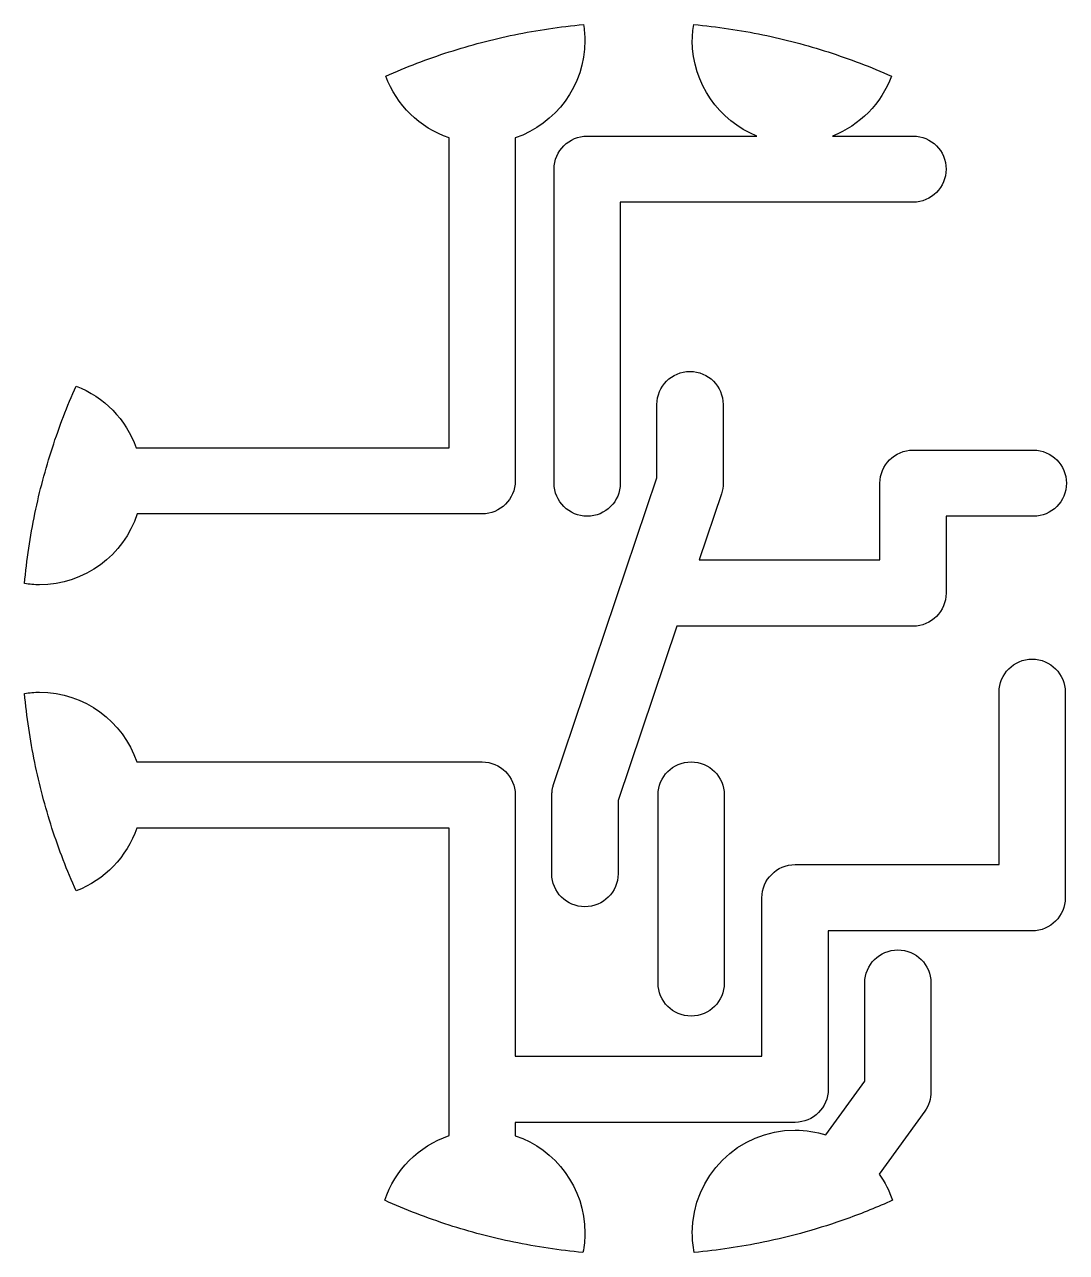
# Model space of a CAD drawing. Extents: x 131.3 to 162.8, y -123.6 to -86.5.
import ezdxf

# ---------------------------------------------------------------- set-up
doc = ezdxf.new("R2010")
doc.units = 0
doc.layers.add('LAYER_2', color=7, linetype='CONTINUOUS')

# ---------------------------------------------------------------- blocks, each defined once
blk = doc.blocks.new('BLOCK_2')
at = {"layer": 'LAYER_2', "color": 40}
for points, knots in [([(134.748, -101.327), (134.748, -101.327), (145.168, -101.327), (145.168, -101.327), (145.72, -101.327), (146.168, -100.88), (146.168, -100.327), (146.168, -100.327), (146.168, -89.965), (146.168, -89.965), (147.391, -89.548), (148.272, -88.392), (148.272, -87.028), (148.272, -86.862), (148.256, -86.7), (148.231, -86.542), (147.522, -86.604), (146.827, -86.71), (146.144, -86.85), (145.471, -86.988), (144.812, -87.162), (144.168, -87.37), (143.516, -87.581), (142.877, -87.823), (142.259, -88.102), (142.581, -88.976), (143.285, -89.662), (144.168, -89.964), (144.168, -89.964), (144.168, -99.327), (144.168, -99.327), (144.168, -99.327), (134.719, -99.327), (134.719, -99.327), (134.415, -98.472), (133.75, -97.787), (132.903, -97.464), (132.631, -98.068), (132.394, -98.691), (132.187, -99.327), (131.976, -99.975), (131.8, -100.637), (131.66, -101.313), (131.518, -102.006), (131.41, -102.712), (131.347, -103.43), (131.494, -103.452), (131.644, -103.467), (131.798, -103.467), (133.176, -103.467), (134.342, -102.569), (134.748, -101.327)], [0, 0, 0, 0, 1, 1, 1, 2, 2, 2, 3, 3, 3, 4, 4, 4, 5, 5, 5, 6, 6, 6, 7, 7, 7, 8, 8, 8, 9, 9, 9, 10, 10, 10, 11, 11, 11, 12, 12, 12, 13, 13, 13, 14, 14, 14, 15, 15, 15, 16, 16, 16, 17, 17, 17, 17]), ([(147.343, -90.908), (147.343, -90.908), (147.343, -100.398), (147.343, -100.398), (147.343, -100.95), (147.791, -101.398), (148.343, -101.398), (148.895, -101.398), (149.343, -100.95), (149.343, -100.398), (149.343, -100.398), (149.343, -91.908), (149.343, -91.908), (149.343, -91.908), (154.622, -91.908), (154.622, -91.908), (154.622, -91.908), (158.185, -91.908), (158.185, -91.908), (158.737, -91.908), (159.185, -91.461), (159.185, -90.908), (159.185, -90.356), (158.737, -89.909), (158.185, -89.909), (158.185, -89.909), (155.757, -89.909), (155.757, -89.909), (156.575, -89.585), (157.226, -88.93), (157.532, -88.102), (156.913, -87.823), (156.275, -87.581), (155.622, -87.37), (154.978, -87.162), (154.319, -86.988), (153.646, -86.85), (152.963, -86.71), (152.268, -86.604), (151.56, -86.542), (151.535, -86.7), (151.518, -86.862), (151.518, -87.028), (151.518, -88.335), (152.326, -89.45), (153.469, -89.909), (153.469, -89.909), (148.343, -89.909), (148.343, -89.909), (147.791, -89.909), (147.343, -90.356), (147.343, -90.908)], [0, 0, 0, 0, 1, 1, 1, 2, 2, 2, 3, 3, 3, 4, 4, 4, 5, 5, 5, 6, 6, 6, 7, 7, 7, 8, 8, 8, 9, 9, 9, 10, 10, 10, 11, 11, 11, 12, 12, 12, 13, 13, 13, 14, 14, 14, 15, 15, 15, 16, 16, 16, 17, 17, 17, 17]), ([(157.185, -100.398), (157.185, -100.398), (157.185, -102.717), (157.185, -102.717), (157.185, -102.717), (151.721, -102.717), (151.721, -102.717), (151.721, -102.717), (152.395, -100.717), (152.395, -100.717), (152.43, -100.614), (152.448, -100.507), (152.448, -100.398), (152.448, -100.398), (152.448, -98.02), (152.448, -98.02), (152.448, -97.468), (152, -97.02), (151.447, -97.02), (150.895, -97.02), (150.447, -97.468), (150.447, -98.02), (150.447, -98.02), (150.447, -100.234), (150.447, -100.234), (150.447, -100.234), (147.325, -109.498), (147.325, -109.498), (147.319, -109.516), (147.317, -109.534), (147.312, -109.553), (147.303, -109.587), (147.294, -109.62), (147.289, -109.655), (147.283, -109.691), (147.28, -109.726), (147.278, -109.761), (147.277, -109.78), (147.272, -109.798), (147.272, -109.817), (147.272, -109.817), (147.272, -112.194), (147.272, -112.194), (147.272, -112.747), (147.72, -113.194), (148.272, -113.194), (148.825, -113.194), (149.273, -112.747), (149.273, -112.194), (149.273, -112.194), (149.273, -109.981), (149.273, -109.981), (149.273, -109.981), (151.047, -104.717), (151.047, -104.717), (151.047, -104.717), (158.185, -104.717), (158.185, -104.717), (158.737, -104.717), (159.185, -104.269), (159.185, -103.717), (159.185, -103.717), (159.185, -101.398), (159.185, -101.398), (159.185, -101.398), (161.819, -101.398), (161.819, -101.398), (162.371, -101.398), (162.819, -100.95), (162.819, -100.398), (162.819, -99.846), (162.371, -99.398), (161.819, -99.398), (161.819, -99.398), (158.185, -99.398), (158.185, -99.398), (157.633, -99.398), (157.185, -99.846), (157.185, -100.398)], [0, 0, 0, 0, 1, 1, 1, 2, 2, 2, 3, 3, 3, 4, 4, 4, 5, 5, 5, 6, 6, 6, 7, 7, 7, 8, 8, 8, 9, 9, 9, 10, 10, 10, 11, 11, 11, 12, 12, 12, 13, 13, 13, 14, 14, 14, 15, 15, 15, 16, 16, 16, 17, 17, 17, 18, 18, 18, 19, 19, 19, 20, 20, 20, 21, 21, 21, 22, 22, 22, 23, 23, 23, 24, 24, 24, 25, 25, 25, 26, 26, 26, 26]), ([(161.783, -105.712), (161.231, -105.712), (160.783, -106.16), (160.783, -106.713), (160.783, -106.713), (160.783, -111.921), (160.783, -111.921), (160.783, -111.921), (154.622, -111.921), (154.622, -111.921), (154.07, -111.921), (153.622, -112.369), (153.622, -112.921), (153.622, -112.921), (153.622, -117.706), (153.622, -117.706), (153.622, -117.706), (146.168, -117.706), (146.168, -117.706), (146.168, -117.706), (146.168, -109.817), (146.168, -109.817), (146.168, -109.265), (145.72, -108.817), (145.168, -108.817), (145.168, -108.817), (134.735, -108.817), (134.735, -108.817), (134.318, -107.594), (133.162, -106.712), (131.798, -106.712), (131.644, -106.712), (131.494, -106.727), (131.347, -106.749), (131.409, -107.456), (131.514, -108.15), (131.654, -108.831), (131.792, -109.507), (131.966, -110.17), (132.175, -110.817), (132.385, -111.465), (132.626, -112.1), (132.903, -112.715), (133.762, -112.388), (134.435, -111.689), (134.734, -110.817), (134.734, -110.817), (144.168, -110.817), (144.168, -110.817), (144.168, -110.817), (144.168, -120.107), (144.168, -120.107), (143.254, -120.419), (142.532, -121.145), (142.225, -122.062), (142.855, -122.347), (143.504, -122.595), (144.168, -122.81), (144.806, -123.016), (145.458, -123.188), (146.123, -123.325), (146.808, -123.466), (147.505, -123.573), (148.215, -123.637), (148.252, -123.445), (148.272, -123.248), (148.272, -123.045), (148.272, -121.681), (147.391, -120.525), (146.168, -120.109), (146.168, -120.109), (146.168, -119.706), (146.168, -119.706), (146.168, -119.706), (154.622, -119.706), (154.622, -119.706), (155.174, -119.706), (155.622, -119.259), (155.622, -118.706), (155.622, -118.706), (155.622, -113.921), (155.622, -113.921), (155.622, -113.921), (161.783, -113.921), (161.783, -113.921), (162.336, -113.921), (162.784, -113.473), (162.784, -112.921), (162.784, -112.921), (162.784, -106.713), (162.784, -106.713), (162.784, -106.16), (162.336, -105.712), (161.783, -105.712)], [0, 0, 0, 0, 1, 1, 1, 2, 2, 2, 3, 3, 3, 4, 4, 4, 5, 5, 5, 6, 6, 6, 7, 7, 7, 8, 8, 8, 9, 9, 9, 10, 10, 10, 11, 11, 11, 12, 12, 12, 13, 13, 13, 14, 14, 14, 15, 15, 15, 16, 16, 16, 17, 17, 17, 18, 18, 18, 19, 19, 19, 20, 20, 20, 21, 21, 21, 22, 22, 22, 23, 23, 23, 24, 24, 24, 25, 25, 25, 26, 26, 26, 27, 27, 27, 28, 28, 28, 29, 29, 29, 30, 30, 30, 31, 31, 31, 31]), ([(150.482, -109.817), (150.482, -109.817), (150.482, -115.496), (150.482, -115.496), (150.482, -116.048), (150.93, -116.496), (151.483, -116.496), (152.035, -116.496), (152.483, -116.048), (152.483, -115.496), (152.483, -115.496), (152.483, -109.817), (152.483, -109.817), (152.483, -109.265), (152.035, -108.817), (151.483, -108.817), (150.93, -108.817), (150.482, -109.265), (150.482, -109.817)], [0, 0, 0, 0, 1, 1, 1, 2, 2, 2, 3, 3, 3, 4, 4, 4, 5, 5, 5, 6, 6, 6, 6]), ([(157.726, -114.496), (157.174, -114.496), (156.726, -114.944), (156.726, -115.496), (156.726, -115.496), (156.726, -118.461), (156.726, -118.461), (156.726, -118.461), (155.553, -120.085), (155.553, -120.085), (155.259, -119.993), (154.947, -119.941), (154.622, -119.941), (152.908, -119.941), (151.518, -121.331), (151.518, -123.045), (151.518, -123.248), (151.539, -123.445), (151.576, -123.637), (152.282, -123.573), (152.976, -123.467), (153.658, -123.327), (154.525, -123.149), (155.371, -122.913), (156.19, -122.619), (156.657, -122.451), (157.116, -122.265), (157.565, -122.062), (157.47, -121.777), (157.333, -121.512), (157.164, -121.27), (157.164, -121.27), (158.537, -119.37), (158.537, -119.37), (158.66, -119.199), (158.727, -118.994), (158.727, -118.784), (158.727, -118.784), (158.727, -115.496), (158.727, -115.496), (158.727, -114.944), (158.279, -114.496), (157.726, -114.496)], [0, 0, 0, 0, 1, 1, 1, 2, 2, 2, 3, 3, 3, 4, 4, 4, 5, 5, 5, 6, 6, 6, 7, 7, 7, 8, 8, 8, 9, 9, 9, 10, 10, 10, 11, 11, 11, 12, 12, 12, 13, 13, 13, 14, 14, 14, 14])]:
    blk.add_open_spline(points, degree=3, knots=knots, dxfattribs=at)

msp = doc.modelspace()

# ---------------------------------------------------------------- block references
at = {"layer": 'LAYER_2'}
msp.add_blockref('BLOCK_2', (0, 0), dxfattribs=at)

doc.saveas('drawing.dxf')
